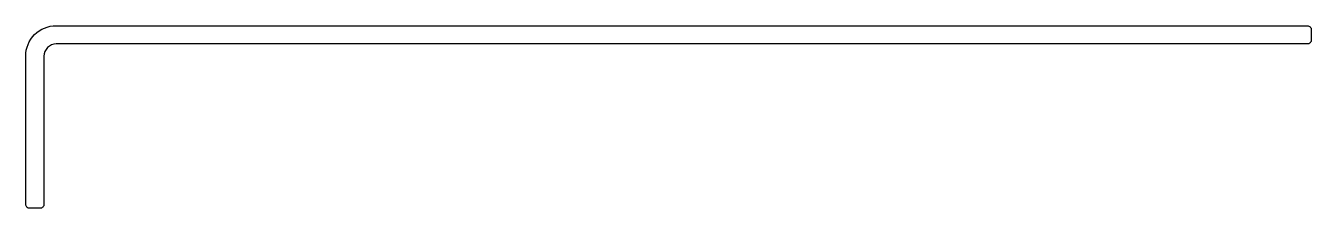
# Model space of a CAD drawing. Extents: x 204.3 to 288.8, y 295.7 to 307.7.
import ezdxf

# ---------------------------------------------------------------- set-up
doc = ezdxf.new("R2010")
doc.units = 0
doc.layers.get('0').update_dxf_attribs({"linetype": 'CONTINUOUS'})

msp = doc.modelspace()

# ---------------------------------------------------------------- linework, layer by layer
msp.add_lwpolyline([(205.203, 295.654), (204.503, 295.654, -0.414214), (204.253, 295.904), (204.253, 305.654, -0.414214), (206.253, 307.654), (288.503, 307.654, -0.414214), (288.753, 307.404), (288.753, 306.704, -0.414214), (288.503, 306.454), (206.253, 306.454, 0.414214), (205.453, 305.654), (205.453, 295.904, -0.414214)], format="xyb", close=True)

doc.saveas('drawing.dxf')
